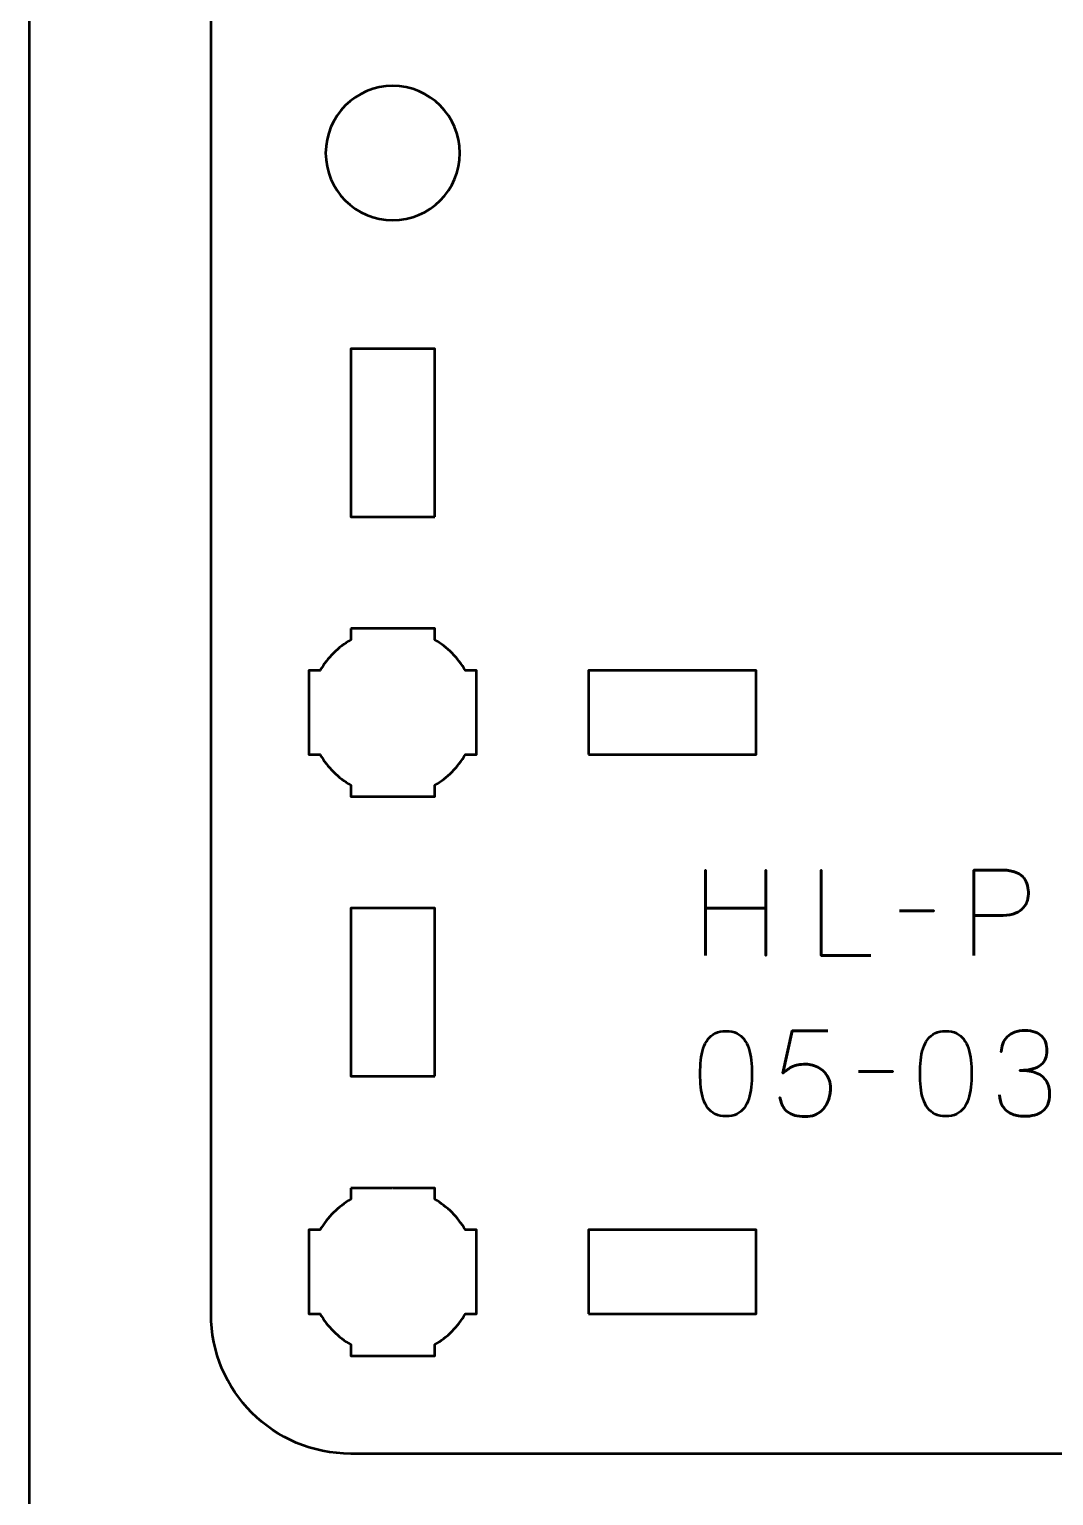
# Model space of a CAD drawing. Header units: centimetres. Extents: x -21 to 0, y -29.7 to 0.
# Drawn here: x -21 to -17.34, y -23.4 to -18.16 of the extents above; entities that cross this region are included whole.
import ezdxf

# ---------------------------------------------------------------- set-up
doc = ezdxf.new("R2010")
doc.units = ezdxf.units.CM
doc.header["$MEASUREMENT"] = 0
doc.layers.add('Layer 1', color=7, linetype='Continuous')

msp = doc.modelspace()

# ---------------------------------------------------------------- linework, layer by layer
at = {"layer": 'Layer 1', "color": 1, "lineweight": 53}
msp.add_open_spline([(-21.00003, -29.19995), (-21.00003, -29.19995), (-21.00003, -5.29992), (-21.00003, -5.29992), (-21.00003, -5.29992), (-21.00003, -5.21709), (-20.93286, -5.14992), (-20.85003, -5.14992), (-20.85003, -5.14992), (-20.7672, -5.14992), (-20.70003, -5.08275), (-20.70003, -4.99992), (-20.70003, -4.99992), (-20.70003, -4.91709), (-20.7672, -4.84992), (-20.85003, -4.84992), (-20.85003, -4.84992), (-20.93286, -4.84992), (-21.00003, -4.78275), (-21.00003, -4.69992), (-21.00003, -4.69992), (-21.00003, -4.61709), (-20.93286, -4.54992), (-20.85003, -4.54992), (-20.85003, -4.54992), (-20.7672, -4.54992), (-20.70003, -4.48275), (-20.70003, -4.39992), (-20.70003, -4.39992), (-20.70003, -4.31709), (-20.7672, -4.24992), (-20.85003, -4.24992), (-20.85003, -4.24992), (-20.93286, -4.24992), (-21.00003, -4.18275), (-21.00003, -4.09992), (-21.00003, -4.09992), (-21.00003, -4.01709), (-20.93286, -3.94992), (-20.85003, -3.94992), (-20.85003, -3.94992), (-20.7672, -3.94992), (-20.70003, -3.88275), (-20.70003, -3.79992), (-20.70003, -3.79992), (-20.70003, -3.71709), (-20.7672, -3.64992), (-20.85003, -3.64992), (-20.85003, -3.64992), (-20.93286, -3.64992), (-21.00003, -3.58275), (-21.00003, -3.49992), (-21.00003, -3.49992), (-21.00003, -3.41709), (-20.93286, -3.34992), (-20.85003, -3.34992), (-20.85003, -3.34992), (-20.7672, -3.34992), (-20.70003, -3.28275), (-20.70003, -3.19992), (-20.70003, -3.19992), (-20.70003, -3.11709), (-20.7672, -3.04992), (-20.85003, -3.04992), (-20.85003, -3.04992), (-20.93286, -3.04992), (-21.00003, -2.98275), (-21.00003, -2.89992), (-21.00003, -2.89992), (-21.00003, -2.81709), (-20.93286, -2.74992), (-20.85003, -2.74992), (-20.85003, -2.74992), (-20.7672, -2.74992), (-20.70003, -2.68275), (-20.70003, -2.59992), (-20.70003, -2.59992), (-20.70003, -2.51709), (-20.7672, -2.44992), (-20.85003, -2.44992), (-20.85003, -2.44992), (-20.93286, -2.44992), (-21.00003, -2.38275), (-21.00003, -2.29992), (-21.00003, -2.29992), (-21.00003, -2.21709), (-20.93286, -2.14992), (-20.85003, -2.14992), (-20.85003, -2.14992), (-20.7672, -2.14992), (-20.70003, -2.08275), (-20.70003, -1.99992), (-20.70003, -1.99992), (-20.70003, -1.91709), (-20.7672, -1.84992), (-20.85003, -1.84992), (-20.85003, -1.84992), (-20.93286, -1.84992), (-21.00003, -1.78275), (-21.00003, -1.69992), (-21.00003, -1.69992), (-21.00003, -1.61709), (-20.93286, -1.54992), (-20.85003, -1.54992), (-20.85003, -1.54992), (-20.7672, -1.54992), (-20.70003, -1.48275), (-20.70003, -1.39992), (-20.70003, -1.39992), (-20.70003, -1.31709), (-20.7672, -1.24992), (-20.85003, -1.24992), (-20.85003, -1.24992), (-20.93286, -1.24992), (-21.00003, -1.18275), (-21.00003, -1.09992), (-21.00003, -1.09992), (-21.00003, -1.09992), (-21.00003, -0.49992), (-21.00003, -0.49992), (-21.00003, -0.49992), (-21.00003, -0.22295), (-20.77694, 0.00004), (-20.49994, 0.00004), (-20.49994, 0.00004), (-20.49994, 0.00004), (-0.50008, 0.00004), (-0.50008, 0.00004), (-0.50008, 0.00004), (-0.22294, 0.00004), (0.00002, -0.22295), (0.00002, -0.49992), (0.00002, -0.49992), (0.00002, -0.49992), (0.00002, -29.19995), (0.00002, -29.19995), (0.00002, -29.19995), (0.00002, -29.47695), (-0.22294, -29.70004), (-0.50008, -29.70004), (-0.50008, -29.70004), (-0.50008, -29.70004), (-20.49994, -29.70004), (-20.49994, -29.70004), (-20.49994, -29.70004), (-20.77694, -29.70004), (-21.00003, -29.47695), (-21.00003, -29.19995)], degree=3, knots=[0, 0, 0, 0, 0.027027, 0.027027, 0.027027, 0.027027, 0.0540541, 0.0540541, 0.0540541, 0.0540541, 0.0810811, 0.0810811, 0.0810811, 0.0810811, 0.1081081, 0.1081081, 0.1081081, 0.1081081, 0.1351351, 0.1351351, 0.1351351, 0.1351351, 0.1621622, 0.1621622, 0.1621622, 0.1621622, 0.1891892, 0.1891892, 0.1891892, 0.1891892, 0.2162162, 0.2162162, 0.2162162, 0.2162162, 0.2432432, 0.2432432, 0.2432432, 0.2432432, 0.2702703, 0.2702703, 0.2702703, 0.2702703, 0.2972973, 0.2972973, 0.2972973, 0.2972973, 0.3243243, 0.3243243, 0.3243243, 0.3243243, 0.3513514, 0.3513514, 0.3513514, 0.3513514, 0.3783784, 0.3783784, 0.3783784, 0.3783784, 0.4054054, 0.4054054, 0.4054054, 0.4054054, 0.4324324, 0.4324324, 0.4324324, 0.4324324, 0.4594595, 0.4594595, 0.4594595, 0.4594595, 0.4864865, 0.4864865, 0.4864865, 0.4864865, 0.5135135, 0.5135135, 0.5135135, 0.5135135, 0.5405405, 0.5405405, 0.5405405, 0.5405405, 0.5675676, 0.5675676, 0.5675676, 0.5675676, 0.5945946, 0.5945946, 0.5945946, 0.5945946, 0.6216216, 0.6216216, 0.6216216, 0.6216216, 0.6486486, 0.6486486, 0.6486486, 0.6486486, 0.6756757, 0.6756757, 0.6756757, 0.6756757, 0.7027027, 0.7027027, 0.7027027, 0.7027027, 0.7297297, 0.7297297, 0.7297297, 0.7297297, 0.7567568, 0.7567568, 0.7567568, 0.7567568, 0.7837838, 0.7837838, 0.7837838, 0.7837838, 0.8108108, 0.8108108, 0.8108108, 0.8108108, 0.8378378, 0.8378378, 0.8378378, 0.8378378, 0.8648649, 0.8648649, 0.8648649, 0.8648649, 0.8918919, 0.8918919, 0.8918919, 0.8918919, 0.9189189, 0.9189189, 0.9189189, 0.9189189, 0.9459459, 0.9459459, 0.9459459, 0.9459459, 0.972973, 0.972973, 0.972973, 0.972973, 1, 1, 1, 1], dxfattribs=at)
at = {"layer": 'Layer 1', "color": 3, "lineweight": 53}
msp.add_open_spline([(-17.19202, -23.24999), (-17.19202, -23.24999), (-15.55003, -23.24999), (-15.55003, -23.24999), (-15.55003, -23.24999), (-15.27303, -23.24999), (-15.04994, -23.02689), (-15.04994, -22.74989), (-15.04994, -22.74989), (-15.04994, -19.9833), (-15.04994, -17.21668), (-15.04994, -14.45009), (-15.04994, -14.45009), (-15.04994, -14.17309), (-15.2729, -13.94999), (-15.55003, -13.94999), (-15.55003, -13.94999), (-15.55003, -13.94999), (-19.84989, -13.94999), (-19.84989, -13.94999), (-19.84989, -13.94999), (-20.12689, -13.94999), (-20.34998, -14.17309), (-20.34998, -14.45009), (-20.34998, -14.45009), (-20.34998, -17.21668), (-20.34998, -19.9833), (-20.34998, -22.74989), (-20.34998, -22.74989), (-20.34998, -23.02684), (-20.1271, -23.24991), (-19.85004, -23.24999), (-19.85004, -23.24999), (-19.85004, -23.24999), (-18.20802, -23.24999), (-18.20802, -23.24999), (-18.20802, -23.24999), (-18.20802, -23.24999), (-17.19202, -23.24999), (-17.19202, -23.24999)], degree=3, knots=[0, 0, 0, 0, 0.1, 0.1, 0.1, 0.1, 0.2, 0.2, 0.2, 0.2, 0.3, 0.3, 0.3, 0.3, 0.4, 0.4, 0.4, 0.4, 0.5, 0.5, 0.5, 0.5, 0.6, 0.6, 0.6, 0.6, 0.7, 0.7, 0.7, 0.7, 0.8, 0.8, 0.8, 0.8, 0.9, 0.9, 0.9, 0.9, 1, 1, 1, 1], dxfattribs=at)
at = {"layer": 'Layer 1', "lineweight": 53}
for points, knots in [([(-19.7, -18.84003), (-19.83252, -18.84003), (-19.94, -18.73255), (-19.94, -18.60003), (-19.94, -18.60003), (-19.94, -18.46751), (-19.83252, -18.36003), (-19.7, -18.36003), (-19.7, -18.36003), (-19.56748, -18.36003), (-19.46, -18.46751), (-19.46, -18.60003), (-19.46, -18.60003), (-19.46, -18.73255), (-19.56748, -18.84003), (-19.7, -18.84003)], [0, 0, 0, 0, 0.25, 0.25, 0.25, 0.25, 0.5, 0.5, 0.5, 0.5, 0.75, 0.75, 0.75, 0.75, 1, 1, 1, 1]), ([(-19.55003, -19.89994), (-19.55003, -19.89994), (-19.85004, -19.89994), (-19.85004, -19.89994), (-19.85004, -19.89994), (-19.85004, -19.89994), (-19.85004, -19.29995), (-19.85004, -19.29995), (-19.85004, -19.29995), (-19.85004, -19.29995), (-19.55003, -19.29995), (-19.55003, -19.29995), (-19.55003, -19.29995), (-19.55003, -19.29995), (-19.55003, -19.89994), (-19.55003, -19.89994)], [0, 0, 0, 0, 0.25, 0.25, 0.25, 0.25, 0.5, 0.5, 0.5, 0.5, 0.75, 0.75, 0.75, 0.75, 1, 1, 1, 1]), ([(-19.85003, -20.30004), (-19.85003, -20.30004), (-19.70151, -20.30004), (-19.70151, -20.30004), (-19.70151, -20.30004), (-19.70151, -20.30004), (-19.69996, -20.30002), (-19.69996, -20.30002), (-19.69996, -20.30002), (-19.69996, -20.30002), (-19.69841, -20.30004), (-19.69841, -20.30004), (-19.69841, -20.30004), (-19.69841, -20.30004), (-19.55003, -20.30004), (-19.55003, -20.30004), (-19.55003, -20.30004), (-19.55003, -20.30004), (-19.55003, -20.34013), (-19.55003, -20.34013), (-19.55003, -20.34013), (-19.50446, -20.36648), (-19.46648, -20.40448), (-19.44012, -20.45003), (-19.44012, -20.45003), (-19.44012, -20.45003), (-19.40003, -20.45003), (-19.40003, -20.45003), (-19.40003, -20.45003), (-19.40003, -20.45003), (-19.40003, -20.59408), (-19.40003, -20.59408), (-19.40003, -20.59408), (-19.40003, -20.59408), (-19.39997, -20.60002), (-19.39997, -20.60002), (-19.39997, -20.60002), (-19.39997, -20.60002), (-19.40003, -20.60596), (-19.40003, -20.60596), (-19.40003, -20.60596), (-19.40003, -20.60596), (-19.40003, -20.75003), (-19.40003, -20.75003), (-19.40003, -20.75003), (-19.40003, -20.75003), (-19.4401, -20.75003), (-19.4401, -20.75003), (-19.4401, -20.75003), (-19.46646, -20.7956), (-19.50445, -20.83359), (-19.55003, -20.85993), (-19.55003, -20.85993), (-19.55003, -20.85993), (-19.55003, -20.90003), (-19.55003, -20.90003), (-19.55003, -20.90003), (-19.55003, -20.90003), (-19.85003, -20.90003), (-19.85003, -20.90003), (-19.85003, -20.90003), (-19.85003, -20.90003), (-19.85003, -20.85984), (-19.85003, -20.85984), (-19.85003, -20.85984), (-19.89553, -20.8335), (-19.93347, -20.79554), (-19.95981, -20.75003), (-19.95981, -20.75003), (-19.95981, -20.75003), (-20.00002, -20.75003), (-20.00002, -20.75003), (-20.00002, -20.75003), (-20.00002, -20.75003), (-20.00002, -20.45003), (-20.00002, -20.45003), (-20.00002, -20.45003), (-20.00002, -20.45003), (-19.95979, -20.45003), (-19.95979, -20.45003), (-19.95979, -20.45003), (-19.93345, -20.40453), (-19.89552, -20.36657), (-19.85003, -20.34023), (-19.85003, -20.34023), (-19.85003, -20.34023), (-19.85003, -20.30004), (-19.85003, -20.30004)], [0, 0, 0, 0, 0.0454545, 0.0454545, 0.0454545, 0.0454545, 0.0909091, 0.0909091, 0.0909091, 0.0909091, 0.1363636, 0.1363636, 0.1363636, 0.1363636, 0.1818182, 0.1818182, 0.1818182, 0.1818182, 0.2272727, 0.2272727, 0.2272727, 0.2272727, 0.2727273, 0.2727273, 0.2727273, 0.2727273, 0.3181818, 0.3181818, 0.3181818, 0.3181818, 0.3636364, 0.3636364, 0.3636364, 0.3636364, 0.4090909, 0.4090909, 0.4090909, 0.4090909, 0.4545455, 0.4545455, 0.4545455, 0.4545455, 0.5, 0.5, 0.5, 0.5, 0.5454545, 0.5454545, 0.5454545, 0.5454545, 0.5909091, 0.5909091, 0.5909091, 0.5909091, 0.6363636, 0.6363636, 0.6363636, 0.6363636, 0.6818182, 0.6818182, 0.6818182, 0.6818182, 0.7272727, 0.7272727, 0.7272727, 0.7272727, 0.7727273, 0.7727273, 0.7727273, 0.7727273, 0.8181818, 0.8181818, 0.8181818, 0.8181818, 0.8636364, 0.8636364, 0.8636364, 0.8636364, 0.9090909, 0.9090909, 0.9090909, 0.9090909, 0.9545455, 0.9545455, 0.9545455, 0.9545455, 1, 1, 1, 1]), ([(-19.00003, -20.74994), (-19.00003, -20.74994), (-19.00003, -20.44993), (-19.00003, -20.44993), (-19.00003, -20.44993), (-19.00003, -20.44993), (-18.40004, -20.44993), (-18.40004, -20.44993), (-18.40004, -20.44993), (-18.40004, -20.44993), (-18.40004, -20.74994), (-18.40004, -20.74994), (-18.40004, -20.74994), (-18.40004, -20.74994), (-19.00003, -20.74994), (-19.00003, -20.74994)], [0, 0, 0, 0, 0.25, 0.25, 0.25, 0.25, 0.5, 0.5, 0.5, 0.5, 0.75, 0.75, 0.75, 0.75, 1, 1, 1, 1]), ([(-19.55003, -21.89994), (-19.55003, -21.89994), (-19.85004, -21.89994), (-19.85004, -21.89994), (-19.85004, -21.89994), (-19.85004, -21.89994), (-19.85004, -21.29995), (-19.85004, -21.29995), (-19.85004, -21.29995), (-19.85004, -21.29995), (-19.55003, -21.29995), (-19.55003, -21.29995), (-19.55003, -21.29995), (-19.55003, -21.29995), (-19.55003, -21.89994), (-19.55003, -21.89994)], [0, 0, 0, 0, 0.25, 0.25, 0.25, 0.25, 0.5, 0.5, 0.5, 0.5, 0.75, 0.75, 0.75, 0.75, 1, 1, 1, 1]), ([(-19.85003, -22.30004), (-19.85003, -22.30004), (-19.70151, -22.30004), (-19.70151, -22.30004), (-19.70151, -22.30004), (-19.70151, -22.30004), (-19.69996, -22.30002), (-19.69996, -22.30002), (-19.69996, -22.30002), (-19.69996, -22.30002), (-19.69841, -22.30004), (-19.69841, -22.30004), (-19.69841, -22.30004), (-19.69841, -22.30004), (-19.55003, -22.30004), (-19.55003, -22.30004), (-19.55003, -22.30004), (-19.55003, -22.30004), (-19.55003, -22.34013), (-19.55003, -22.34013), (-19.55003, -22.34013), (-19.50446, -22.36648), (-19.46648, -22.40448), (-19.44012, -22.45003), (-19.44012, -22.45003), (-19.44012, -22.45003), (-19.40003, -22.45003), (-19.40003, -22.45003), (-19.40003, -22.45003), (-19.40003, -22.45003), (-19.40003, -22.59408), (-19.40003, -22.59408), (-19.40003, -22.59408), (-19.40003, -22.59408), (-19.39997, -22.60002), (-19.39997, -22.60002), (-19.39997, -22.60002), (-19.39997, -22.60002), (-19.40003, -22.60596), (-19.40003, -22.60596), (-19.40003, -22.60596), (-19.40003, -22.60596), (-19.40003, -22.75003), (-19.40003, -22.75003), (-19.40003, -22.75003), (-19.40003, -22.75003), (-19.4401, -22.75003), (-19.4401, -22.75003), (-19.4401, -22.75003), (-19.46646, -22.7956), (-19.50445, -22.83359), (-19.55003, -22.85993), (-19.55003, -22.85993), (-19.55003, -22.85993), (-19.55003, -22.90003), (-19.55003, -22.90003), (-19.55003, -22.90003), (-19.55003, -22.90003), (-19.85003, -22.90003), (-19.85003, -22.90003), (-19.85003, -22.90003), (-19.85003, -22.90003), (-19.85003, -22.85984), (-19.85003, -22.85984), (-19.85003, -22.85984), (-19.89553, -22.8335), (-19.93347, -22.79554), (-19.95981, -22.75003), (-19.95981, -22.75003), (-19.95981, -22.75003), (-20.00002, -22.75003), (-20.00002, -22.75003), (-20.00002, -22.75003), (-20.00002, -22.75003), (-20.00002, -22.45003), (-20.00002, -22.45003), (-20.00002, -22.45003), (-20.00002, -22.45003), (-19.95979, -22.45003), (-19.95979, -22.45003), (-19.95979, -22.45003), (-19.93345, -22.40453), (-19.89552, -22.36657), (-19.85003, -22.34023), (-19.85003, -22.34023), (-19.85003, -22.34023), (-19.85003, -22.30004), (-19.85003, -22.30004)], [0, 0, 0, 0, 0.0454545, 0.0454545, 0.0454545, 0.0454545, 0.0909091, 0.0909091, 0.0909091, 0.0909091, 0.1363636, 0.1363636, 0.1363636, 0.1363636, 0.1818182, 0.1818182, 0.1818182, 0.1818182, 0.2272727, 0.2272727, 0.2272727, 0.2272727, 0.2727273, 0.2727273, 0.2727273, 0.2727273, 0.3181818, 0.3181818, 0.3181818, 0.3181818, 0.3636364, 0.3636364, 0.3636364, 0.3636364, 0.4090909, 0.4090909, 0.4090909, 0.4090909, 0.4545455, 0.4545455, 0.4545455, 0.4545455, 0.5, 0.5, 0.5, 0.5, 0.5454545, 0.5454545, 0.5454545, 0.5454545, 0.5909091, 0.5909091, 0.5909091, 0.5909091, 0.6363636, 0.6363636, 0.6363636, 0.6363636, 0.6818182, 0.6818182, 0.6818182, 0.6818182, 0.7272727, 0.7272727, 0.7272727, 0.7272727, 0.7727273, 0.7727273, 0.7727273, 0.7727273, 0.8181818, 0.8181818, 0.8181818, 0.8181818, 0.8636364, 0.8636364, 0.8636364, 0.8636364, 0.9090909, 0.9090909, 0.9090909, 0.9090909, 0.9545455, 0.9545455, 0.9545455, 0.9545455, 1, 1, 1, 1]), ([(-19.00003, -22.74994), (-19.00003, -22.74994), (-19.00003, -22.44993), (-19.00003, -22.44993), (-19.00003, -22.44993), (-19.00003, -22.44993), (-18.40004, -22.44993), (-18.40004, -22.44993), (-18.40004, -22.44993), (-18.40004, -22.44993), (-18.40004, -22.74994), (-18.40004, -22.74994), (-18.40004, -22.74994), (-18.40004, -22.74994), (-19.00003, -22.74994), (-19.00003, -22.74994)], [0, 0, 0, 0, 0.25, 0.25, 0.25, 0.25, 0.5, 0.5, 0.5, 0.5, 0.75, 0.75, 0.75, 0.75, 1, 1, 1, 1])]:
    msp.add_open_spline(points, degree=3, knots=knots, dxfattribs=at)
at = {"layer": 'Layer 1', "color": 5, "lineweight": 53}
for points, knots in [([(-18.58115, -21.4684), (-18.58115, -21.4684), (-18.58115, -21.29949), (-18.58115, -21.29949), (-18.58115, -21.29949), (-18.58115, -21.29949), (-18.36568, -21.29949), (-18.36568, -21.29949), (-18.36568, -21.29949), (-18.36568, -21.29949), (-18.36568, -21.4684), (-18.36568, -21.4684), (-18.36568, -21.4684), (-18.36568, -21.4684), (-18.36568, -21.1636), (-18.36568, -21.1636), (-18.36568, -21.1636), (-18.36568, -21.1636), (-18.36568, -21.29949), (-18.36568, -21.29949), (-18.36568, -21.29949), (-18.36568, -21.29949), (-18.58115, -21.29949), (-18.58115, -21.29949), (-18.58115, -21.29949), (-18.58115, -21.29949), (-18.58115, -21.1636), (-18.58115, -21.1636), (-18.58115, -21.1636), (-18.58115, -21.1636), (-18.58115, -21.4684), (-18.58115, -21.4684)], [0, 0, 0, 0, 0.125, 0.125, 0.125, 0.125, 0.25, 0.25, 0.25, 0.25, 0.375, 0.375, 0.375, 0.375, 0.5, 0.5, 0.5, 0.5, 0.625, 0.625, 0.625, 0.625, 0.75, 0.75, 0.75, 0.75, 0.875, 0.875, 0.875, 0.875, 1, 1, 1, 1]), ([(-17.98976, -21.4684), (-17.98976, -21.4684), (-18.16798, -21.4684), (-18.16798, -21.4684), (-18.16798, -21.4684), (-18.16798, -21.4684), (-18.16798, -21.16318), (-18.16798, -21.16318), (-18.16798, -21.16318), (-18.16798, -21.16318), (-18.16798, -21.4684), (-18.16798, -21.4684), (-18.16798, -21.4684), (-18.16798, -21.4684), (-17.98976, -21.4684), (-17.98976, -21.4684)], [0, 0, 0, 0, 0.25, 0.25, 0.25, 0.25, 0.5, 0.5, 0.5, 0.5, 0.75, 0.75, 0.75, 0.75, 1, 1, 1, 1]), ([(-17.62189, -21.4684), (-17.62189, -21.4684), (-17.62189, -21.16318), (-17.62189, -21.16318), (-17.62189, -21.16318), (-17.62189, -21.16318), (-17.52452, -21.16318), (-17.52452, -21.16318), (-17.52452, -21.16318), (-17.50505, -21.16325), (-17.48904, -21.16544), (-17.47641, -21.16967), (-17.47641, -21.16967), (-17.46385, -21.17383), (-17.45397, -21.17962), (-17.44684, -21.18696), (-17.44684, -21.18696), (-17.43972, -21.19422), (-17.43464, -21.20255), (-17.43153, -21.21193), (-17.43153, -21.21193), (-17.4285, -21.22132), (-17.42674, -21.23112), (-17.42631, -21.2415), (-17.42631, -21.2415), (-17.42582, -21.25187), (-17.42702, -21.26203), (-17.42984, -21.2719), (-17.42984, -21.2719), (-17.43273, -21.28178), (-17.4376, -21.29074), (-17.44459, -21.29879), (-17.44459, -21.29879), (-17.4515, -21.30683), (-17.46088, -21.31325), (-17.47267, -21.31798), (-17.47267, -21.31798), (-17.48445, -21.32277), (-17.49905, -21.32517), (-17.51648, -21.32531), (-17.51648, -21.32531), (-17.51648, -21.32531), (-17.62189, -21.32531), (-17.62189, -21.32531), (-17.62189, -21.32531), (-17.62189, -21.32531), (-17.51648, -21.32531), (-17.51648, -21.32531), (-17.51648, -21.32531), (-17.49941, -21.32517), (-17.48494, -21.32277), (-17.47323, -21.31798), (-17.47323, -21.31798), (-17.46145, -21.31325), (-17.45206, -21.30683), (-17.44501, -21.29879), (-17.44501, -21.29879), (-17.43802, -21.29074), (-17.43301, -21.28178), (-17.43005, -21.2719), (-17.43005, -21.2719), (-17.42709, -21.26203), (-17.42582, -21.25187), (-17.42631, -21.2415), (-17.42631, -21.2415), (-17.42674, -21.23112), (-17.4285, -21.22132), (-17.43167, -21.21193), (-17.43167, -21.21193), (-17.43478, -21.20255), (-17.44, -21.19422), (-17.44713, -21.18696), (-17.44713, -21.18696), (-17.45432, -21.17962), (-17.4642, -21.17383), (-17.47676, -21.16967), (-17.47676, -21.16967), (-17.48939, -21.16544), (-17.50526, -21.16325), (-17.52452, -21.16318), (-17.52452, -21.16318), (-17.52452, -21.16318), (-17.62189, -21.16318), (-17.62189, -21.16318), (-17.62189, -21.16318), (-17.62189, -21.16318), (-17.62189, -21.4684), (-17.62189, -21.4684)], [0, 0, 0, 0, 0.0454545, 0.0454545, 0.0454545, 0.0454545, 0.0909091, 0.0909091, 0.0909091, 0.0909091, 0.1363636, 0.1363636, 0.1363636, 0.1363636, 0.1818182, 0.1818182, 0.1818182, 0.1818182, 0.2272727, 0.2272727, 0.2272727, 0.2272727, 0.2727273, 0.2727273, 0.2727273, 0.2727273, 0.3181818, 0.3181818, 0.3181818, 0.3181818, 0.3636364, 0.3636364, 0.3636364, 0.3636364, 0.4090909, 0.4090909, 0.4090909, 0.4090909, 0.4545455, 0.4545455, 0.4545455, 0.4545455, 0.5, 0.5, 0.5, 0.5, 0.5454545, 0.5454545, 0.5454545, 0.5454545, 0.5909091, 0.5909091, 0.5909091, 0.5909091, 0.6363636, 0.6363636, 0.6363636, 0.6363636, 0.6818182, 0.6818182, 0.6818182, 0.6818182, 0.7272727, 0.7272727, 0.7272727, 0.7272727, 0.7727273, 0.7727273, 0.7727273, 0.7727273, 0.8181818, 0.8181818, 0.8181818, 0.8181818, 0.8636364, 0.8636364, 0.8636364, 0.8636364, 0.9090909, 0.9090909, 0.9090909, 0.9090909, 0.9545455, 0.9545455, 0.9545455, 0.9545455, 1, 1, 1, 1]), ([(-17.88774, -21.3088), (-17.88774, -21.3088), (-17.76455, -21.3088), (-17.76455, -21.3088), (-17.76455, -21.3088), (-17.76455, -21.3088), (-17.88774, -21.3088), (-17.88774, -21.3088)], [0, 0, 0, 0, 0.5, 0.5, 0.5, 0.5, 1, 1, 1, 1]), ([(-18.50791, -22.04371), (-18.4931, -22.04364), (-18.48033, -22.04103), (-18.46967, -22.03595), (-18.46967, -22.03595), (-18.45909, -22.03087), (-18.45027, -22.0236), (-18.44322, -22.01436), (-18.44322, -22.01436), (-18.43623, -22.00505), (-18.43073, -21.99404), (-18.42664, -21.98134), (-18.42664, -21.98134), (-18.42261, -21.96864), (-18.41972, -21.95474), (-18.4181, -21.9395), (-18.4181, -21.9395), (-18.4164, -21.92426), (-18.41556, -21.90824), (-18.41563, -21.89131), (-18.41563, -21.89131), (-18.41556, -21.87445), (-18.4164, -21.85843), (-18.4181, -21.84326), (-18.4181, -21.84326), (-18.41972, -21.82809), (-18.42261, -21.81412), (-18.42664, -21.80142), (-18.42664, -21.80142), (-18.43073, -21.78879), (-18.43623, -21.77779), (-18.44322, -21.7684), (-18.44322, -21.7684), (-18.45027, -21.75909), (-18.45909, -21.75182), (-18.46967, -21.74674), (-18.46967, -21.74674), (-18.48033, -21.74159), (-18.4931, -21.73898), (-18.50791, -21.73891), (-18.50791, -21.73891), (-18.52273, -21.73898), (-18.5355, -21.74159), (-18.54616, -21.74674), (-18.54616, -21.74674), (-18.55674, -21.75182), (-18.56556, -21.75909), (-18.57261, -21.7684), (-18.57261, -21.7684), (-18.5796, -21.77779), (-18.5851, -21.78879), (-18.58919, -21.80142), (-18.58919, -21.80142), (-18.59322, -21.81412), (-18.59611, -21.82809), (-18.59773, -21.84326), (-18.59773, -21.84326), (-18.59942, -21.85843), (-18.60027, -21.87445), (-18.6002, -21.89131), (-18.6002, -21.89131), (-18.60027, -21.90824), (-18.59942, -21.92426), (-18.59773, -21.9395), (-18.59773, -21.9395), (-18.59611, -21.95474), (-18.59322, -21.96864), (-18.58919, -21.98134), (-18.58919, -21.98134), (-18.5851, -21.99404), (-18.5796, -22.00505), (-18.57261, -22.01436), (-18.57261, -22.01436), (-18.56556, -22.0236), (-18.55674, -22.03087), (-18.54616, -22.03595), (-18.54616, -22.03595), (-18.5355, -22.04103), (-18.52273, -22.04364), (-18.50791, -22.04371)], [0, 0, 0, 0, 0.05, 0.05, 0.05, 0.05, 0.1, 0.1, 0.1, 0.1, 0.15, 0.15, 0.15, 0.15, 0.2, 0.2, 0.2, 0.2, 0.25, 0.25, 0.25, 0.25, 0.3, 0.3, 0.3, 0.3, 0.35, 0.35, 0.35, 0.35, 0.4, 0.4, 0.4, 0.4, 0.45, 0.45, 0.45, 0.45, 0.5, 0.5, 0.5, 0.5, 0.55, 0.55, 0.55, 0.55, 0.6, 0.6, 0.6, 0.6, 0.65, 0.65, 0.65, 0.65, 0.7, 0.7, 0.7, 0.7, 0.75, 0.75, 0.75, 0.75, 0.8, 0.8, 0.8, 0.8, 0.85, 0.85, 0.85, 0.85, 0.9, 0.9, 0.9, 0.9, 0.95, 0.95, 0.95, 0.95, 1, 1, 1, 1]), ([(-18.50791, -22.04371), (-18.4931, -22.04364), (-18.48033, -22.04103), (-18.46967, -22.03595), (-18.46967, -22.03595), (-18.45909, -22.03087), (-18.45027, -22.0236), (-18.44322, -22.01436), (-18.44322, -22.01436), (-18.43623, -22.00505), (-18.43073, -21.99404), (-18.42664, -21.98134), (-18.42664, -21.98134), (-18.42261, -21.96864), (-18.41972, -21.95474), (-18.4181, -21.9395), (-18.4181, -21.9395), (-18.4164, -21.92426), (-18.41556, -21.90824), (-18.41563, -21.89131), (-18.41563, -21.89131), (-18.41556, -21.87445), (-18.4164, -21.85843), (-18.4181, -21.84326), (-18.4181, -21.84326), (-18.41972, -21.82809), (-18.42261, -21.81412), (-18.42664, -21.80142), (-18.42664, -21.80142), (-18.43073, -21.78879), (-18.43623, -21.77779), (-18.44322, -21.7684), (-18.44322, -21.7684), (-18.45027, -21.75909), (-18.45909, -21.75182), (-18.46967, -21.74674), (-18.46967, -21.74674), (-18.48033, -21.74159), (-18.4931, -21.73898), (-18.50791, -21.73891), (-18.50791, -21.73891), (-18.52273, -21.73898), (-18.5355, -21.74159), (-18.54616, -21.74674), (-18.54616, -21.74674), (-18.55674, -21.75182), (-18.56556, -21.75909), (-18.57261, -21.7684), (-18.57261, -21.7684), (-18.5796, -21.77779), (-18.5851, -21.78879), (-18.58919, -21.80142), (-18.58919, -21.80142), (-18.59322, -21.81412), (-18.59611, -21.82809), (-18.59773, -21.84326), (-18.59773, -21.84326), (-18.59942, -21.85843), (-18.60027, -21.87445), (-18.6002, -21.89131), (-18.6002, -21.89131), (-18.60027, -21.90824), (-18.59942, -21.92426), (-18.59773, -21.9395), (-18.59773, -21.9395), (-18.59611, -21.95474), (-18.59322, -21.96864), (-18.58919, -21.98134), (-18.58919, -21.98134), (-18.5851, -21.99404), (-18.5796, -22.00505), (-18.57261, -22.01436), (-18.57261, -22.01436), (-18.56556, -22.0236), (-18.55674, -22.03087), (-18.54616, -22.03595), (-18.54616, -22.03595), (-18.5355, -22.04103), (-18.52273, -22.04364), (-18.50791, -22.04371)], [0, 0, 0, 0, 0.05, 0.05, 0.05, 0.05, 0.1, 0.1, 0.1, 0.1, 0.15, 0.15, 0.15, 0.15, 0.2, 0.2, 0.2, 0.2, 0.25, 0.25, 0.25, 0.25, 0.3, 0.3, 0.3, 0.3, 0.35, 0.35, 0.35, 0.35, 0.4, 0.4, 0.4, 0.4, 0.45, 0.45, 0.45, 0.45, 0.5, 0.5, 0.5, 0.5, 0.55, 0.55, 0.55, 0.55, 0.6, 0.6, 0.6, 0.6, 0.65, 0.65, 0.65, 0.65, 0.7, 0.7, 0.7, 0.7, 0.75, 0.75, 0.75, 0.75, 0.8, 0.8, 0.8, 0.8, 0.85, 0.85, 0.85, 0.85, 0.9, 0.9, 0.9, 0.9, 0.95, 0.95, 0.95, 0.95, 1, 1, 1, 1]), ([(-18.14385, -21.73849), (-18.14385, -21.73849), (-18.27085, -21.73849), (-18.27085, -21.73849), (-18.27085, -21.73849), (-18.27085, -21.73849), (-18.30472, -21.89004), (-18.30472, -21.89004), (-18.30472, -21.89004), (-18.29879, -21.88496), (-18.29315, -21.88038), (-18.28771, -21.87635), (-18.28771, -21.87635), (-18.28235, -21.87233), (-18.27671, -21.86895), (-18.27071, -21.86612), (-18.27071, -21.86612), (-18.26478, -21.8633), (-18.25801, -21.86118), (-18.25039, -21.8597), (-18.25039, -21.8597), (-18.24284, -21.85822), (-18.23381, -21.85744), (-18.22344, -21.85744), (-18.22344, -21.85744), (-18.21497, -21.85744), (-18.2065, -21.85857), (-18.19804, -21.8609), (-18.19804, -21.8609), (-18.18957, -21.86316), (-18.18153, -21.86662), (-18.17391, -21.8712), (-18.17391, -21.8712), (-18.16622, -21.87586), (-18.15944, -21.88165), (-18.15352, -21.88863), (-18.15352, -21.88863), (-18.14752, -21.89562), (-18.14279, -21.9038), (-18.13941, -21.91318), (-18.13941, -21.91318), (-18.13595, -21.92257), (-18.13419, -21.93322), (-18.13412, -21.94507), (-18.13412, -21.94507), (-18.13404, -21.94945), (-18.13454, -21.95495), (-18.13553, -21.96144), (-18.13553, -21.96144), (-18.13644, -21.96793), (-18.13814, -21.97499), (-18.14054, -21.98247), (-18.14054, -21.98247), (-18.14293, -21.98995), (-18.14632, -21.99736), (-18.15062, -22.00469), (-18.15062, -22.00469), (-18.15493, -22.01203), (-18.16043, -22.01873), (-18.16706, -22.0248), (-18.16706, -22.0248), (-18.1737, -22.03087), (-18.18174, -22.03574), (-18.19112, -22.03941), (-18.19112, -22.03941), (-18.20058, -22.043), (-18.21166, -22.04491), (-18.22428, -22.04498), (-18.22428, -22.04498), (-18.23938, -22.04491), (-18.25208, -22.04329), (-18.26238, -22.04025), (-18.26238, -22.04025), (-18.27269, -22.03715), (-18.28108, -22.03313), (-18.28757, -22.02805), (-18.28757, -22.02805), (-18.29413, -22.02297), (-18.29921, -22.01739), (-18.30288, -22.01133), (-18.30288, -22.01133), (-18.30655, -22.00526), (-18.3093, -21.99919), (-18.31114, -21.99312), (-18.31114, -21.99312), (-18.31297, -21.98705), (-18.31438, -21.98148), (-18.3153, -21.9764), (-18.3153, -21.9764), (-18.31438, -21.98148), (-18.31297, -21.98705), (-18.31114, -21.99312), (-18.31114, -21.99312), (-18.3093, -21.99919), (-18.30655, -22.00526), (-18.30288, -22.01133), (-18.30288, -22.01133), (-18.29921, -22.01739), (-18.29413, -22.02297), (-18.28757, -22.02805), (-18.28757, -22.02805), (-18.28108, -22.03313), (-18.27269, -22.03715), (-18.26238, -22.04025), (-18.26238, -22.04025), (-18.25208, -22.04329), (-18.23938, -22.04491), (-18.22428, -22.04498), (-18.22428, -22.04498), (-18.21166, -22.04491), (-18.20058, -22.043), (-18.19112, -22.03941), (-18.19112, -22.03941), (-18.18174, -22.03574), (-18.1737, -22.03087), (-18.16706, -22.0248), (-18.16706, -22.0248), (-18.16043, -22.01873), (-18.15493, -22.01203), (-18.15062, -22.00469), (-18.15062, -22.00469), (-18.14632, -21.99736), (-18.14293, -21.98995), (-18.14054, -21.98247), (-18.14054, -21.98247), (-18.13814, -21.97499), (-18.13644, -21.96793), (-18.13553, -21.96144), (-18.13553, -21.96144), (-18.13454, -21.95495), (-18.13404, -21.94945), (-18.13412, -21.94507), (-18.13412, -21.94507), (-18.13419, -21.93322), (-18.13595, -21.92257), (-18.13941, -21.91318), (-18.13941, -21.91318), (-18.14279, -21.9038), (-18.14752, -21.89562), (-18.15352, -21.88863), (-18.15352, -21.88863), (-18.15944, -21.88165), (-18.16622, -21.87586), (-18.17391, -21.8712), (-18.17391, -21.8712), (-18.18153, -21.86662), (-18.18957, -21.86316), (-18.19804, -21.8609), (-18.19804, -21.8609), (-18.2065, -21.85857), (-18.21497, -21.85744), (-18.22344, -21.85744), (-18.22344, -21.85744), (-18.23381, -21.85744), (-18.24284, -21.85822), (-18.25039, -21.8597), (-18.25039, -21.8597), (-18.25801, -21.86118), (-18.26478, -21.8633), (-18.27071, -21.86612), (-18.27071, -21.86612), (-18.27671, -21.86895), (-18.28235, -21.87233), (-18.28771, -21.87635), (-18.28771, -21.87635), (-18.29315, -21.88038), (-18.29879, -21.88496), (-18.30472, -21.89004), (-18.30472, -21.89004), (-18.30472, -21.89004), (-18.27085, -21.73849), (-18.27085, -21.73849), (-18.27085, -21.73849), (-18.27085, -21.73849), (-18.14385, -21.73849), (-18.14385, -21.73849)], [0, 0, 0, 0, 0.0227273, 0.0227273, 0.0227273, 0.0227273, 0.0454545, 0.0454545, 0.0454545, 0.0454545, 0.0681818, 0.0681818, 0.0681818, 0.0681818, 0.0909091, 0.0909091, 0.0909091, 0.0909091, 0.1136364, 0.1136364, 0.1136364, 0.1136364, 0.1363636, 0.1363636, 0.1363636, 0.1363636, 0.1590909, 0.1590909, 0.1590909, 0.1590909, 0.1818182, 0.1818182, 0.1818182, 0.1818182, 0.2045455, 0.2045455, 0.2045455, 0.2045455, 0.2272727, 0.2272727, 0.2272727, 0.2272727, 0.25, 0.25, 0.25, 0.25, 0.2727273, 0.2727273, 0.2727273, 0.2727273, 0.2954545, 0.2954545, 0.2954545, 0.2954545, 0.3181818, 0.3181818, 0.3181818, 0.3181818, 0.3409091, 0.3409091, 0.3409091, 0.3409091, 0.3636364, 0.3636364, 0.3636364, 0.3636364, 0.3863636, 0.3863636, 0.3863636, 0.3863636, 0.4090909, 0.4090909, 0.4090909, 0.4090909, 0.4318182, 0.4318182, 0.4318182, 0.4318182, 0.4545455, 0.4545455, 0.4545455, 0.4545455, 0.4772727, 0.4772727, 0.4772727, 0.4772727, 0.5, 0.5, 0.5, 0.5, 0.5227273, 0.5227273, 0.5227273, 0.5227273, 0.5454545, 0.5454545, 0.5454545, 0.5454545, 0.5681818, 0.5681818, 0.5681818, 0.5681818, 0.5909091, 0.5909091, 0.5909091, 0.5909091, 0.6136364, 0.6136364, 0.6136364, 0.6136364, 0.6363636, 0.6363636, 0.6363636, 0.6363636, 0.6590909, 0.6590909, 0.6590909, 0.6590909, 0.6818182, 0.6818182, 0.6818182, 0.6818182, 0.7045455, 0.7045455, 0.7045455, 0.7045455, 0.7272727, 0.7272727, 0.7272727, 0.7272727, 0.75, 0.75, 0.75, 0.75, 0.7727273, 0.7727273, 0.7727273, 0.7727273, 0.7954545, 0.7954545, 0.7954545, 0.7954545, 0.8181818, 0.8181818, 0.8181818, 0.8181818, 0.8409091, 0.8409091, 0.8409091, 0.8409091, 0.8636364, 0.8636364, 0.8636364, 0.8636364, 0.8863636, 0.8863636, 0.8863636, 0.8863636, 0.9090909, 0.9090909, 0.9090909, 0.9090909, 0.9318182, 0.9318182, 0.9318182, 0.9318182, 0.9545455, 0.9545455, 0.9545455, 0.9545455, 0.9772727, 0.9772727, 0.9772727, 0.9772727, 1, 1, 1, 1]), ([(-17.72179, -22.04371), (-17.70698, -22.04364), (-17.69421, -22.04103), (-17.68355, -22.03595), (-17.68355, -22.03595), (-17.67297, -22.03087), (-17.66415, -22.0236), (-17.6571, -22.01436), (-17.6571, -22.01436), (-17.65011, -22.00505), (-17.64461, -21.99404), (-17.64052, -21.98134), (-17.64052, -21.98134), (-17.63649, -21.96864), (-17.6336, -21.95474), (-17.63198, -21.9395), (-17.63198, -21.9395), (-17.63028, -21.92426), (-17.62944, -21.90824), (-17.62951, -21.89131), (-17.62951, -21.89131), (-17.62944, -21.87445), (-17.63028, -21.85843), (-17.63198, -21.84326), (-17.63198, -21.84326), (-17.6336, -21.82809), (-17.63649, -21.81412), (-17.64052, -21.80142), (-17.64052, -21.80142), (-17.64461, -21.78879), (-17.65011, -21.77779), (-17.6571, -21.7684), (-17.6571, -21.7684), (-17.66415, -21.75909), (-17.67297, -21.75182), (-17.68355, -21.74674), (-17.68355, -21.74674), (-17.69421, -21.74159), (-17.70698, -21.73898), (-17.72179, -21.73891), (-17.72179, -21.73891), (-17.73661, -21.73898), (-17.74938, -21.74159), (-17.76004, -21.74674), (-17.76004, -21.74674), (-17.77062, -21.75182), (-17.77944, -21.75909), (-17.78649, -21.7684), (-17.78649, -21.7684), (-17.79348, -21.77779), (-17.79898, -21.78879), (-17.80307, -21.80142), (-17.80307, -21.80142), (-17.8071, -21.81412), (-17.80999, -21.82809), (-17.81161, -21.84326), (-17.81161, -21.84326), (-17.8133, -21.85843), (-17.81415, -21.87445), (-17.81408, -21.89131), (-17.81408, -21.89131), (-17.81415, -21.90824), (-17.8133, -21.92426), (-17.81161, -21.9395), (-17.81161, -21.9395), (-17.80999, -21.95474), (-17.8071, -21.96864), (-17.80307, -21.98134), (-17.80307, -21.98134), (-17.79898, -21.99404), (-17.79348, -22.00505), (-17.78649, -22.01436), (-17.78649, -22.01436), (-17.77944, -22.0236), (-17.77062, -22.03087), (-17.76004, -22.03595), (-17.76004, -22.03595), (-17.74938, -22.04103), (-17.73661, -22.04364), (-17.72179, -22.04371)], [0, 0, 0, 0, 0.05, 0.05, 0.05, 0.05, 0.1, 0.1, 0.1, 0.1, 0.15, 0.15, 0.15, 0.15, 0.2, 0.2, 0.2, 0.2, 0.25, 0.25, 0.25, 0.25, 0.3, 0.3, 0.3, 0.3, 0.35, 0.35, 0.35, 0.35, 0.4, 0.4, 0.4, 0.4, 0.45, 0.45, 0.45, 0.45, 0.5, 0.5, 0.5, 0.5, 0.55, 0.55, 0.55, 0.55, 0.6, 0.6, 0.6, 0.6, 0.65, 0.65, 0.65, 0.65, 0.7, 0.7, 0.7, 0.7, 0.75, 0.75, 0.75, 0.75, 0.8, 0.8, 0.8, 0.8, 0.85, 0.85, 0.85, 0.85, 0.9, 0.9, 0.9, 0.9, 0.95, 0.95, 0.95, 0.95, 1, 1, 1, 1]), ([(-17.72179, -22.04371), (-17.70698, -22.04364), (-17.69421, -22.04103), (-17.68355, -22.03595), (-17.68355, -22.03595), (-17.67297, -22.03087), (-17.66415, -22.0236), (-17.6571, -22.01436), (-17.6571, -22.01436), (-17.65011, -22.00505), (-17.64461, -21.99404), (-17.64052, -21.98134), (-17.64052, -21.98134), (-17.63649, -21.96864), (-17.6336, -21.95474), (-17.63198, -21.9395), (-17.63198, -21.9395), (-17.63028, -21.92426), (-17.62944, -21.90824), (-17.62951, -21.89131), (-17.62951, -21.89131), (-17.62944, -21.87445), (-17.63028, -21.85843), (-17.63198, -21.84326), (-17.63198, -21.84326), (-17.6336, -21.82809), (-17.63649, -21.81412), (-17.64052, -21.80142), (-17.64052, -21.80142), (-17.64461, -21.78879), (-17.65011, -21.77779), (-17.6571, -21.7684), (-17.6571, -21.7684), (-17.66415, -21.75909), (-17.67297, -21.75182), (-17.68355, -21.74674), (-17.68355, -21.74674), (-17.69421, -21.74159), (-17.70698, -21.73898), (-17.72179, -21.73891), (-17.72179, -21.73891), (-17.73661, -21.73898), (-17.74938, -21.74159), (-17.76004, -21.74674), (-17.76004, -21.74674), (-17.77062, -21.75182), (-17.77944, -21.75909), (-17.78649, -21.7684), (-17.78649, -21.7684), (-17.79348, -21.77779), (-17.79898, -21.78879), (-17.80307, -21.80142), (-17.80307, -21.80142), (-17.8071, -21.81412), (-17.80999, -21.82809), (-17.81161, -21.84326), (-17.81161, -21.84326), (-17.8133, -21.85843), (-17.81415, -21.87445), (-17.81408, -21.89131), (-17.81408, -21.89131), (-17.81415, -21.90824), (-17.8133, -21.92426), (-17.81161, -21.9395), (-17.81161, -21.9395), (-17.80999, -21.95474), (-17.8071, -21.96864), (-17.80307, -21.98134), (-17.80307, -21.98134), (-17.79898, -21.99404), (-17.79348, -22.00505), (-17.78649, -22.01436), (-17.78649, -22.01436), (-17.77944, -22.0236), (-17.77062, -22.03087), (-17.76004, -22.03595), (-17.76004, -22.03595), (-17.74938, -22.04103), (-17.73661, -22.04364), (-17.72179, -22.04371)], [0, 0, 0, 0, 0.05, 0.05, 0.05, 0.05, 0.1, 0.1, 0.1, 0.1, 0.15, 0.15, 0.15, 0.15, 0.2, 0.2, 0.2, 0.2, 0.25, 0.25, 0.25, 0.25, 0.3, 0.3, 0.3, 0.3, 0.35, 0.35, 0.35, 0.35, 0.4, 0.4, 0.4, 0.4, 0.45, 0.45, 0.45, 0.45, 0.5, 0.5, 0.5, 0.5, 0.55, 0.55, 0.55, 0.55, 0.6, 0.6, 0.6, 0.6, 0.65, 0.65, 0.65, 0.65, 0.7, 0.7, 0.7, 0.7, 0.75, 0.75, 0.75, 0.75, 0.8, 0.8, 0.8, 0.8, 0.85, 0.85, 0.85, 0.85, 0.9, 0.9, 0.9, 0.9, 0.95, 0.95, 0.95, 0.95, 1, 1, 1, 1]), ([(-17.52918, -21.96709), (-17.52911, -21.98233), (-17.52558, -21.99559), (-17.5186, -22.00709), (-17.5186, -22.00709), (-17.51161, -22.01852), (-17.50166, -22.02748), (-17.48868, -22.0339), (-17.48868, -22.0339), (-17.4757, -22.04032), (-17.46011, -22.04357), (-17.44197, -22.04371), (-17.44197, -22.04371), (-17.42836, -22.04371), (-17.41601, -22.0423), (-17.40479, -22.03934), (-17.40479, -22.03934), (-17.39364, -22.03637), (-17.38405, -22.03179), (-17.37593, -22.02551), (-17.37593, -22.02551), (-17.36782, -22.01923), (-17.36161, -22.01111), (-17.35717, -22.00124), (-17.35717, -22.00124), (-17.35279, -21.99129), (-17.35061, -21.97936), (-17.35054, -21.96539), (-17.35054, -21.96539), (-17.35046, -21.94677), (-17.35427, -21.93103), (-17.36182, -21.91826), (-17.36182, -21.91826), (-17.36937, -21.90549), (-17.38109, -21.8959), (-17.39682, -21.88934), (-17.39682, -21.88934), (-17.41255, -21.88277), (-17.43273, -21.87946), (-17.45721, -21.87946), (-17.45721, -21.87946), (-17.43894, -21.87953), (-17.42363, -21.87784), (-17.41114, -21.87438), (-17.41114, -21.87438), (-17.39872, -21.87092), (-17.38878, -21.86605), (-17.3813, -21.8597), (-17.3813, -21.8597), (-17.37382, -21.85342), (-17.36839, -21.84594), (-17.36514, -21.83734), (-17.36514, -21.83734), (-17.36182, -21.8288), (-17.3602, -21.81942), (-17.36027, -21.80919), (-17.36027, -21.80919), (-17.3602, -21.79895), (-17.36161, -21.7895), (-17.36443, -21.78075), (-17.36443, -21.78075), (-17.36719, -21.772), (-17.3717, -21.76431), (-17.37784, -21.75775), (-17.37784, -21.75775), (-17.38398, -21.75119), (-17.39209, -21.74604), (-17.40204, -21.74237), (-17.40204, -21.74237), (-17.41206, -21.7387), (-17.42427, -21.73687), (-17.43859, -21.7368), (-17.43859, -21.7368), (-17.45284, -21.73687), (-17.46533, -21.73898), (-17.47591, -21.74308), (-17.47591, -21.74308), (-17.48657, -21.74717), (-17.49531, -21.75274), (-17.50237, -21.75987), (-17.50237, -21.75987), (-17.50935, -21.76699), (-17.51458, -21.77511), (-17.51803, -21.78428), (-17.51803, -21.78428), (-17.52156, -21.79345), (-17.52325, -21.80319), (-17.52325, -21.81342), (-17.52325, -21.81342), (-17.52325, -21.80319), (-17.52156, -21.79345), (-17.51803, -21.78428), (-17.51803, -21.78428), (-17.51458, -21.77511), (-17.50935, -21.76699), (-17.50237, -21.75987), (-17.50237, -21.75987), (-17.49531, -21.75274), (-17.48657, -21.74717), (-17.47591, -21.74308), (-17.47591, -21.74308), (-17.46533, -21.73898), (-17.45284, -21.73687), (-17.43859, -21.7368), (-17.43859, -21.7368), (-17.42427, -21.73687), (-17.41206, -21.7387), (-17.40204, -21.74237), (-17.40204, -21.74237), (-17.39209, -21.74604), (-17.38398, -21.75119), (-17.37784, -21.75775), (-17.37784, -21.75775), (-17.3717, -21.76431), (-17.36719, -21.772), (-17.36443, -21.78075), (-17.36443, -21.78075), (-17.36161, -21.7895), (-17.3602, -21.79895), (-17.36027, -21.80919), (-17.36027, -21.80919), (-17.3602, -21.81942), (-17.36182, -21.8288), (-17.36514, -21.83734), (-17.36514, -21.83734), (-17.36839, -21.84594), (-17.37382, -21.85342), (-17.3813, -21.8597), (-17.3813, -21.8597), (-17.38878, -21.86605), (-17.39872, -21.87092), (-17.41114, -21.87438), (-17.41114, -21.87438), (-17.42363, -21.87784), (-17.43894, -21.87953), (-17.45721, -21.87946), (-17.45721, -21.87946), (-17.43273, -21.87946), (-17.41255, -21.88277), (-17.39682, -21.88934), (-17.39682, -21.88934), (-17.38109, -21.8959), (-17.36937, -21.90549), (-17.36182, -21.91826), (-17.36182, -21.91826), (-17.35427, -21.93103), (-17.35046, -21.94677), (-17.35054, -21.96539), (-17.35054, -21.96539), (-17.35061, -21.97936), (-17.35279, -21.99129), (-17.35717, -22.00124), (-17.35717, -22.00124), (-17.36161, -22.01111), (-17.36782, -22.01923), (-17.37593, -22.02551), (-17.37593, -22.02551), (-17.38405, -22.03179), (-17.39364, -22.03637), (-17.40479, -22.03934), (-17.40479, -22.03934), (-17.41601, -22.0423), (-17.42836, -22.04371), (-17.44197, -22.04371), (-17.44197, -22.04371), (-17.46011, -22.04357), (-17.4757, -22.04032), (-17.48868, -22.0339), (-17.48868, -22.0339), (-17.50166, -22.02748), (-17.51161, -22.01852), (-17.5186, -22.00709), (-17.5186, -22.00709), (-17.52558, -21.99559), (-17.52911, -21.98233), (-17.52918, -21.96709)], [0, 0, 0, 0, 0.0227273, 0.0227273, 0.0227273, 0.0227273, 0.0454545, 0.0454545, 0.0454545, 0.0454545, 0.0681818, 0.0681818, 0.0681818, 0.0681818, 0.0909091, 0.0909091, 0.0909091, 0.0909091, 0.1136364, 0.1136364, 0.1136364, 0.1136364, 0.1363636, 0.1363636, 0.1363636, 0.1363636, 0.1590909, 0.1590909, 0.1590909, 0.1590909, 0.1818182, 0.1818182, 0.1818182, 0.1818182, 0.2045455, 0.2045455, 0.2045455, 0.2045455, 0.2272727, 0.2272727, 0.2272727, 0.2272727, 0.25, 0.25, 0.25, 0.25, 0.2727273, 0.2727273, 0.2727273, 0.2727273, 0.2954545, 0.2954545, 0.2954545, 0.2954545, 0.3181818, 0.3181818, 0.3181818, 0.3181818, 0.3409091, 0.3409091, 0.3409091, 0.3409091, 0.3636364, 0.3636364, 0.3636364, 0.3636364, 0.3863636, 0.3863636, 0.3863636, 0.3863636, 0.4090909, 0.4090909, 0.4090909, 0.4090909, 0.4318182, 0.4318182, 0.4318182, 0.4318182, 0.4545455, 0.4545455, 0.4545455, 0.4545455, 0.4772727, 0.4772727, 0.4772727, 0.4772727, 0.5, 0.5, 0.5, 0.5, 0.5227273, 0.5227273, 0.5227273, 0.5227273, 0.5454545, 0.5454545, 0.5454545, 0.5454545, 0.5681818, 0.5681818, 0.5681818, 0.5681818, 0.5909091, 0.5909091, 0.5909091, 0.5909091, 0.6136364, 0.6136364, 0.6136364, 0.6136364, 0.6363636, 0.6363636, 0.6363636, 0.6363636, 0.6590909, 0.6590909, 0.6590909, 0.6590909, 0.6818182, 0.6818182, 0.6818182, 0.6818182, 0.7045455, 0.7045455, 0.7045455, 0.7045455, 0.7272727, 0.7272727, 0.7272727, 0.7272727, 0.75, 0.75, 0.75, 0.75, 0.7727273, 0.7727273, 0.7727273, 0.7727273, 0.7954545, 0.7954545, 0.7954545, 0.7954545, 0.8181818, 0.8181818, 0.8181818, 0.8181818, 0.8409091, 0.8409091, 0.8409091, 0.8409091, 0.8636364, 0.8636364, 0.8636364, 0.8636364, 0.8863636, 0.8863636, 0.8863636, 0.8863636, 0.9090909, 0.9090909, 0.9090909, 0.9090909, 0.9318182, 0.9318182, 0.9318182, 0.9318182, 0.9545455, 0.9545455, 0.9545455, 0.9545455, 0.9772727, 0.9772727, 0.9772727, 0.9772727, 1, 1, 1, 1]), ([(-18.03421, -21.88411), (-18.03421, -21.88411), (-17.91102, -21.88411), (-17.91102, -21.88411), (-17.91102, -21.88411), (-17.91102, -21.88411), (-18.03421, -21.88411), (-18.03421, -21.88411)], [0, 0, 0, 0, 0.5, 0.5, 0.5, 0.5, 1, 1, 1, 1])]:
    msp.add_open_spline(points, degree=3, knots=knots, dxfattribs=at)

doc.saveas('drawing.dxf')
